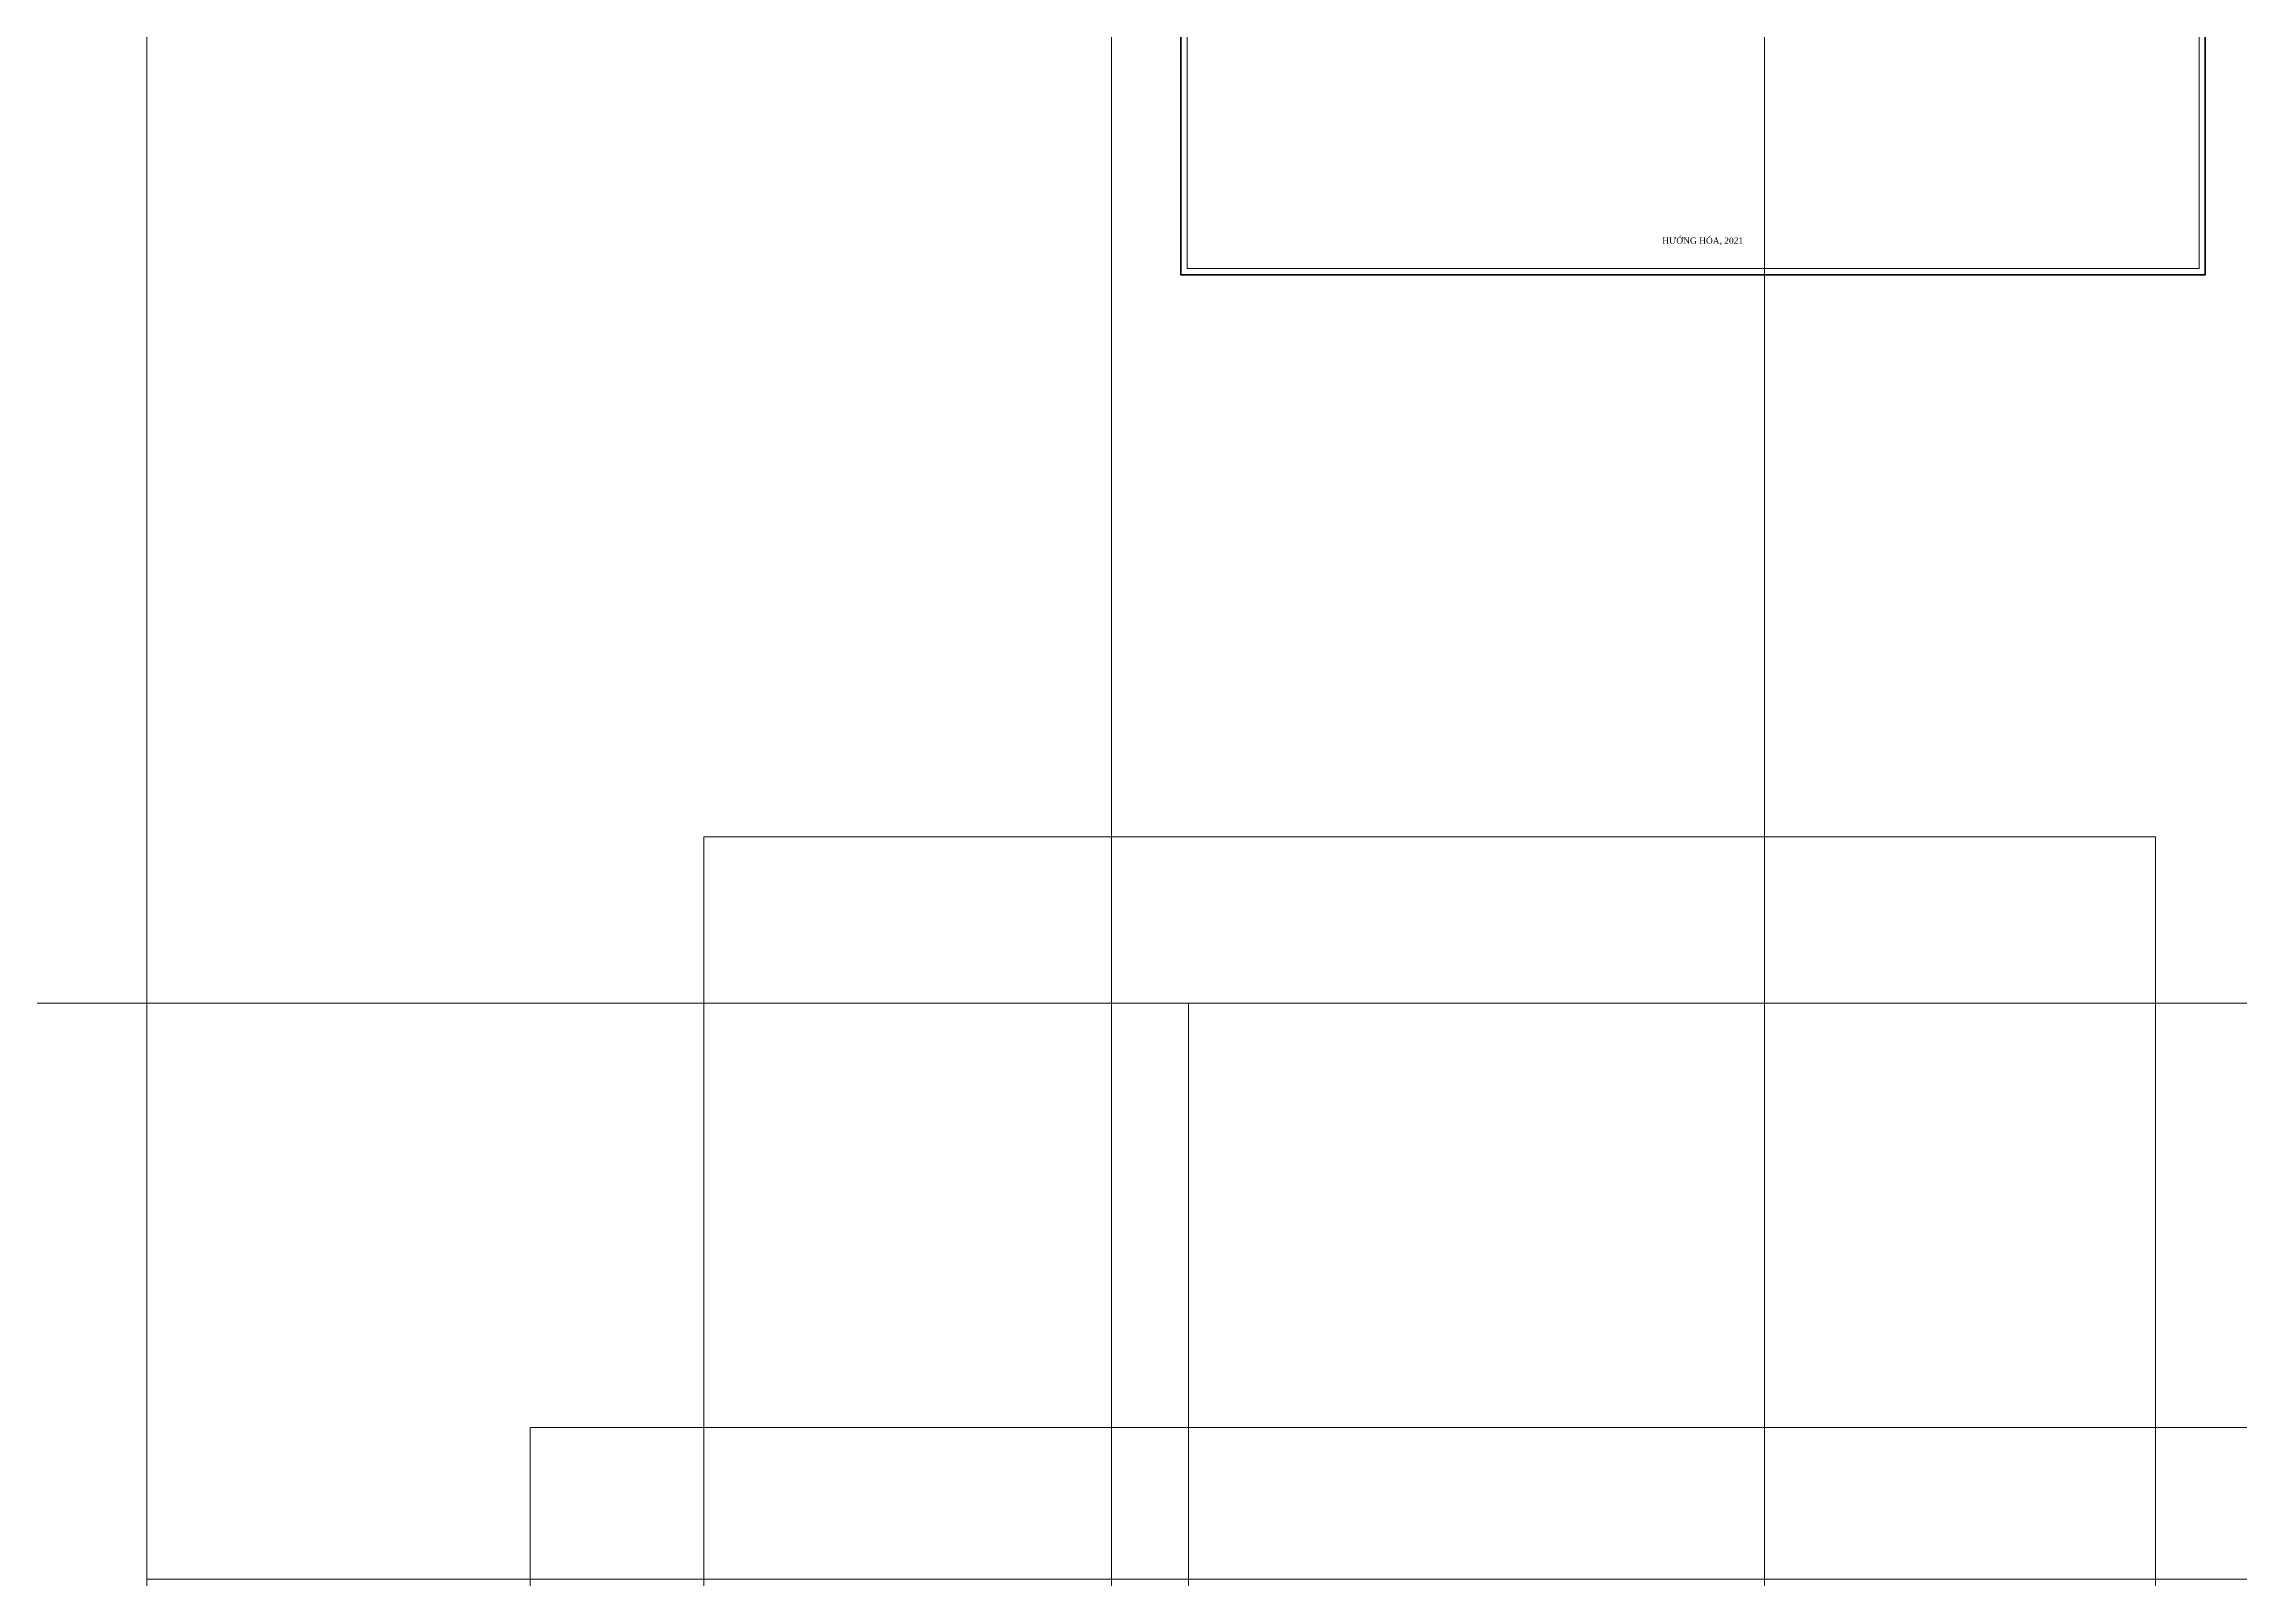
# Model space of a CAD drawing. Header units: metres. Extents: x 548334 to 554281, y 1836929 to 1842487.
# Drawn here: x 550553 to 551414, y 1838530 to 1839132 of the extents above; entities that cross this region are included whole.
import ezdxf
from ezdxf.enums import TextEntityAlignment as Align

# ---------------------------------------------------------------- set-up
doc = ezdxf.new("R2010")
doc.units = ezdxf.units.M
doc.header["$MEASUREMENT"] = 0
doc.header["$XCLIPFRAME"] = 0
doc.layers.add('Level 1', color=7, linetype='Continuous', lineweight=0)
doc.styles.add('Style-VHtime', font='VHtime.shx')
picture_1 = doc.add_image_def('image7.tif', size_in_pixel=(20000, 20000))
picture_2 = doc.add_image_def('image8.tif', size_in_pixel=(20000, 20000))
picture_3 = doc.add_image_def('image11.tif', size_in_pixel=(20000, 20000))
picture_4 = doc.add_image_def('image12.tif', size_in_pixel=(20000, 20000))
picture_5 = doc.add_image_def('image16.tif', size_in_pixel=(20000, 20000))
picture_6 = doc.add_image_def('image44.tif', size_in_pixel=(20000, 20000))
picture_7 = doc.add_image_def('image45.tif', size_in_pixel=(20000, 20000))
picture_8 = doc.add_image_def('image49.tif', size_in_pixel=(20000, 20000))
picture_9 = doc.add_image_def('image61.tif', size_in_pixel=(20000, 20000))

msp = doc.modelspace()

# ---------------------------------------------------------------- linework, layer by layer
at = {"layer": 'Level 1', "color": 7, "linetype": 'Continuous', "lineweight": 53, "flags": 128}
msp.add_lwpolyline([(551400.29262, 1839325.459236), (550998.45162, 1839325.459236), (550998.45162, 1839041.230236), (551400.29262, 1839041.230236), (551400.29262, 1839325.459236)], dxfattribs=at)
at = {"layer": 'Level 1', "color": 7, "linetype": 'Continuous', "lineweight": 0, "flags": 128}
msp.add_lwpolyline([(551397.86312, 1839323.008936), (551000.88112, 1839323.008936), (551000.88112, 1839043.680436), (551397.86312, 1839043.680436), (551397.86312, 1839323.008936)], dxfattribs=at)

# ---------------------------------------------------------------- texts
at = {"layer": 'Level 1', "color": 7, "linetype": 'Continuous', "lineweight": 0, "style": 'Style-VHtime'}
msp.add_text('h\xadíng hãa, 2021', height=2.45024, dxfattribs=at).set_placement((551203.151108, 1839054.611831), align=Align.MIDDLE_CENTER)

# ---------------------------------------------------------------- pictures from other files: only their frames are drawn
at = {"layer": 'Level 1', "color": 7, "linetype": 'Continuous', "lineweight": 0}
image = msp.add_image(picture_1, insert=(550592.936399, 1838529.607738), size_in_units=(634.464, 634.464), dxfattribs=at)
image.set_boundary_path([(-0.5, -0.5), (-0.5, 19999.5), (19999.5, 19999.5), (19999.5, -0.5), (-0.5, -0.5)])
image = msp.add_image(picture_9, insert=(550971.295944, 1838371.172817), size_in_units=(795.628, 795.628), dxfattribs=at)
image.set_boundary_path([(-0.5, -0.5), (-0.5, 19999.5), (19999.5, 19999.5), (19999.5, -0.5), (-0.5, -0.5)])
image = msp.add_image(picture_2, insert=(551227.400399, 1838529.607738), size_in_units=(634.464, 634.464), dxfattribs=at)
image.set_boundary_path([(-0.5, -0.5), (-0.5, 19999.5), (19999.5, 19999.5), (19999.5, -0.5), (-0.5, -0.5)])
image = msp.add_image(picture_8, insert=(550811.338125, 1838251.297304), size_in_units=(569.45, 569.45), dxfattribs=at)
image.set_boundary_path([(-0.5, -0.5), (-0.5, 19999.5), (19999.5, 19999.5), (19999.5, -0.5), (-0.5, -0.5)])
image = msp.add_image(picture_6, insert=(550300.265675, 1838054.306812), size_in_units=(701.232, 701.232), dxfattribs=at)
image.set_boundary_path([(-0.5, -0.5), (-0.5, 19999.5), (19999.5, 19999.5), (19999.5, -0.5), (-0.5, -0.5)])
image = msp.add_image(picture_7, insert=(551001.497675, 1838054.306812), size_in_units=(701.232, 701.232), dxfattribs=at)
image.set_boundary_path([(-0.5, -0.5), (-0.5, 19999.5), (19999.5, 19999.5), (19999.5, -0.5), (-0.5, -0.5)])
image = msp.add_image(picture_5, insert=(550743.279078, 1837759.158576), size_in_units=(829.866, 829.866), dxfattribs=at)
image.set_boundary_path([(-0.5, -0.5), (-0.5, 19999.5), (19999.5, 19999.5), (19999.5, -0.5), (-0.5, -0.5)])
image = msp.add_image(picture_3, insert=(550592.936399, 1837895.143738), size_in_units=(634.464, 634.464), dxfattribs=at)
image.set_boundary_path([(-0.5, -0.5), (-0.5, 19999.5), (19999.5, 19999.5), (19999.5, -0.5), (-0.5, -0.5)])
image = msp.add_image(picture_4, insert=(551227.400399, 1837895.143738), size_in_units=(634.464, 634.464), dxfattribs=at)
image.set_boundary_path([(-0.5, -0.5), (-0.5, 19999.5), (19999.5, 19999.5), (19999.5, -0.5), (-0.5, -0.5)])

doc.saveas('drawing.dxf')
